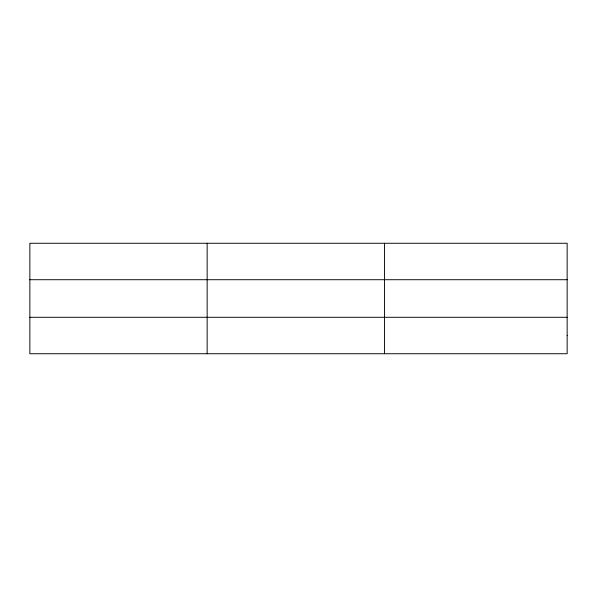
<?xml version="1.0" encoding="UTF-8"?>
<svg xmlns="http://www.w3.org/2000/svg" width="597" height="597" viewBox="0 0 597 597"><rect width="100%" height="100%" fill="white"/><g stroke="black" fill="none" stroke-linecap="round" stroke-linejoin="round"><path stroke-width="0.9" d="M207.159 353.737L207.159 243.263M384.468 353.737L384.468 243.263M29.85 279.717L567.15 279.717M29.85 317.283L567.15 317.283M567.15 335.514L567.15 353.737L29.85 353.737L29.85 243.263L567.15 243.263L567.15 335.514"/></g></svg>
